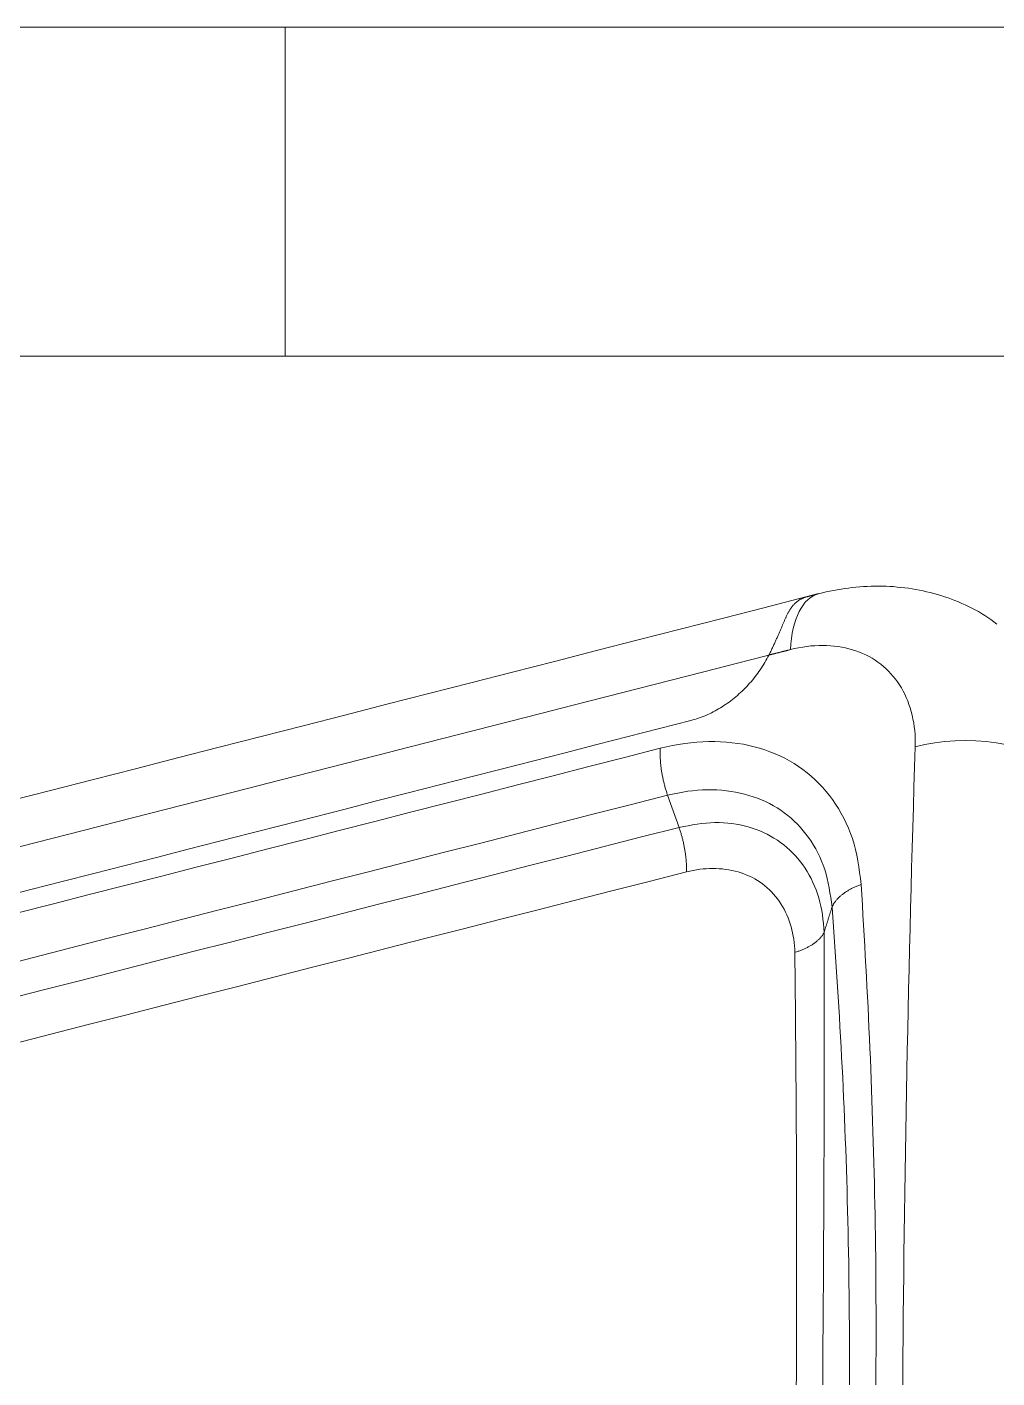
# Model space of a CAD drawing. Header units: inches. Extents: x 0 to 40, y 35.9 to 64.1.
# Drawn here: x 20.619 to 22.603, y 61.377 to 64.141 of the extents above; entities that cross this region are included whole.
import ezdxf

# ---------------------------------------------------------------- set-up
doc = ezdxf.new("R2010")
doc.units = ezdxf.units.IN
doc.header["$MEASUREMENT"] = 0
doc.layers.add('2', color=7, linetype='Continuous')

# ---------------------------------------------------------------- blocks, each defined once
blk = doc.blocks.new('block 1078')
at = {"layer": '2', "color": 7, "lineweight": 18, "true_color": 0xffffff}
blk.add_lwpolyline([(21.9525, 62.5036), (21.9291, 62.5695)], dxfattribs=at)
blk = doc.blocks.new('block 1163')
at = {"layer": '2', "color": 80, "lineweight": 18, "true_color": 0x3fff00}
blk.add_open_spline([(21.977, 62.7223), (20.6052, 62.3709), (19.2334, 62.0196), (17.8618, 61.6682)], degree=3, dxfattribs=at)
blk = doc.blocks.new('block 1164')
at = {"layer": '2', "color": 80, "lineweight": 18, "true_color": 0x3fff00}
blk.add_open_spline([(22.1363, 62.8561), (20.7138, 62.4919), (19.2914, 62.1277), (17.8691, 61.7635)], degree=3, dxfattribs=at)
blk = doc.blocks.new('block 1168')
at = {"layer": '2', "color": 7, "lineweight": 18, "true_color": 0xffffff}
blk.add_open_spline([(22.7367, 62.624), (22.6729, 62.6771), (22.5394, 62.6968), (22.4357, 62.6684)], degree=3, dxfattribs=at)
blk = doc.blocks.new('block 1191')
at = {"layer": '2', "color": 7, "lineweight": 18, "true_color": 0xffffff}
blk.add_open_spline([(22.4357, 62.6684), (22.4077, 61.7892), (22.401, 60.8926), (22.4157, 59.9806)], degree=3, dxfattribs=at)
blk = doc.blocks.new('block 1192')
at = {"layer": '2', "color": 7, "lineweight": 18, "true_color": 0xffffff}
blk.add_open_spline([(22.2379, 62.9816), (22.2054, 62.9733), (22.1838, 62.9306), (22.1804, 62.8674)], degree=3, dxfattribs=at)
blk = doc.blocks.new('block 1199')
at = {"layer": '2', "color": 7, "lineweight": 18, "true_color": 0xffffff}
blk.add_open_spline([(21.977, 62.7223), (20.6052, 62.3709), (19.2334, 62.0196), (17.8618, 61.6682)], degree=3, dxfattribs=at)
blk = doc.blocks.new('block 1589')
at = {"layer": '2', "color": 7, "lineweight": 18, "true_color": 0xffffff}
blk.add_lwpolyline([(22.6026, 62.9196), (22.5967, 62.9243), (22.5906, 62.9288), (22.5844, 62.9331), (22.5781, 62.9373), (22.5716, 62.9413), (22.5651, 62.9451), (22.5585, 62.9487), (22.5517, 62.9522), (22.5449, 62.9556), (22.538, 62.9588), (22.531, 62.9618), (22.524, 62.9648), (22.517, 62.9676), (22.5099, 62.9704), (22.5028, 62.973), (22.4956, 62.9754), (22.4884, 62.9778), (22.4811, 62.98), (22.4738, 62.9821), (22.4665, 62.984), (22.4591, 62.9858), (22.4517, 62.9875), (22.4442, 62.989), (22.4368, 62.9904), (22.4292, 62.9917), (22.4217, 62.9928), (22.4141, 62.9938), (22.4065, 62.9947), (22.3989, 62.9954), (22.3913, 62.9961), (22.3836, 62.9965), (22.376, 62.9969), (22.3683, 62.9971), (22.3606, 62.9972), (22.353, 62.9972), (22.3453, 62.997), (22.3376, 62.9967), (22.3299, 62.9963), (22.3222, 62.9957), (22.3145, 62.9951), (22.3069, 62.9943), (22.2992, 62.9933), (22.2915, 62.9923), (22.2839, 62.9912), (22.2763, 62.9899), (22.2686, 62.9885), (22.261, 62.9869), (22.2534, 62.9853), (22.2457, 62.9835), (22.2381, 62.9816)], dxfattribs=at)
blk = doc.blocks.new('block 1590')
at = {"layer": '2', "color": 7, "lineweight": 18, "true_color": 0xffffff}
blk.add_lwpolyline([(22.2379, 62.9816), (22.2374, 62.9815), (22.2369, 62.9813), (22.2363, 62.9812), (22.2358, 62.9811), (22.2353, 62.9809), (22.2347, 62.9808), (22.2342, 62.9807), (22.2337, 62.9805), (22.2332, 62.9804), (22.2327, 62.9803), (22.2322, 62.9801), (22.2316, 62.98), (22.2311, 62.9799), (22.2306, 62.9797), (22.2301, 62.9796), (22.2296, 62.9795), (22.2291, 62.9793), (22.2285, 62.9792), (22.228, 62.9791), (22.2275, 62.9789), (22.227, 62.9788), (22.2264, 62.9787), (22.2259, 62.9786), (22.2254, 62.9784), (22.2249, 62.9783), (22.2244, 62.9782), (22.2239, 62.978), (22.2233, 62.9779), (22.2228, 62.9778), (22.2223, 62.9776), (22.2218, 62.9775), (22.2213, 62.9773), (22.2207, 62.9772), (22.2202, 62.9771), (22.2197, 62.9769), (22.2192, 62.9768), (22.2187, 62.9767), (22.2181, 62.9766), (22.2176, 62.9764), (22.2171, 62.9763), (22.2166, 62.9762), (22.2161, 62.976), (22.2156, 62.9759), (22.215, 62.9758), (22.2145, 62.9756), (22.214, 62.9755), (22.2135, 62.9753), (22.2129, 62.9752), (22.2124, 62.9751), (22.2119, 62.975)], dxfattribs=at)
blk = doc.blocks.new('block 1615')
at = {"layer": '2', "color": 80, "lineweight": 18, "true_color": 0x3fff00}
blk.add_lwpolyline([(22.2119, 62.975), (22.1262, 62.953), (22.0405, 62.931), (21.9548, 62.9091), (21.8691, 62.8872), (21.7834, 62.8652), (21.6977, 62.8432), (21.612, 62.8213), (21.5263, 62.7993), (21.4406, 62.7774), (21.3548, 62.7554), (21.2692, 62.7335), (21.1834, 62.7115), (21.0977, 62.6896), (21.012, 62.6676), (20.9263, 62.6457), (20.8406, 62.6237), (20.7549, 62.6018), (20.6692, 62.5798), (20.5835, 62.5579)], dxfattribs=at)
blk = doc.blocks.new('block 1628')
at = {"layer": '2', "color": 80, "lineweight": 18, "true_color": 0x3fff00}
blk.add_lwpolyline([(22.1363, 62.8561), (22.1344, 62.8523), (22.1323, 62.8485), (22.1302, 62.8447), (22.128, 62.8409), (22.1258, 62.8372), (22.1235, 62.8335), (22.1211, 62.8298), (22.1186, 62.8262), (22.1161, 62.8226), (22.1136, 62.819), (22.1109, 62.8155), (22.1082, 62.812), (22.1055, 62.8085), (22.1027, 62.8051), (22.0998, 62.8017), (22.0969, 62.7984), (22.0939, 62.7951), (22.0909, 62.7919), (22.0879, 62.7887), (22.0848, 62.7856), (22.0816, 62.7825), (22.0784, 62.7795), (22.0752, 62.7765), (22.0719, 62.7737), (22.0686, 62.7708), (22.0652, 62.768), (22.0618, 62.7653), (22.0584, 62.7627), (22.055, 62.7601), (22.0514, 62.7576), (22.0479, 62.7551), (22.0443, 62.7527), (22.0408, 62.7504), (22.0371, 62.7482), (22.0335, 62.746), (22.0299, 62.7439), (22.0262, 62.7418), (22.0225, 62.7399), (22.0187, 62.738), (22.015, 62.7362), (22.0112, 62.7344), (22.0075, 62.7328), (22.0037, 62.7312), (21.9999, 62.7297), (21.9961, 62.7282), (21.9923, 62.7269), (21.9885, 62.7256), (21.9846, 62.7244), (21.9808, 62.7233), (21.977, 62.7223)], dxfattribs=at)
blk = doc.blocks.new('block 1629')
at = {"layer": '2', "color": 80, "lineweight": 18, "true_color": 0x3fff00}
blk.add_lwpolyline([(22.1363, 62.8561), (22.1373, 62.8579), (22.1381, 62.8597), (22.1391, 62.8616), (22.14, 62.8634), (22.1408, 62.8652), (22.1417, 62.867), (22.1426, 62.8688), (22.1434, 62.8706), (22.1443, 62.8724), (22.1451, 62.8741), (22.1459, 62.8759), (22.1468, 62.8777), (22.1476, 62.8794), (22.1483, 62.8812), (22.1491, 62.8829), (22.1499, 62.8846), (22.1507, 62.8863), (22.1515, 62.888), (22.1522, 62.8897), (22.153, 62.8914), (22.1537, 62.893), (22.1544, 62.8947), (22.1552, 62.8964), (22.1559, 62.898), (22.1566, 62.8996), (22.1573, 62.9012), (22.158, 62.9028), (22.1586, 62.9044), (22.1593, 62.9059), (22.16, 62.9075), (22.1606, 62.909), (22.1613, 62.9106), (22.162, 62.9121), (22.1626, 62.9136), (22.1632, 62.9151), (22.1638, 62.9165), (22.1645, 62.918), (22.1651, 62.9194), (22.1657, 62.9208), (22.1663, 62.9222), (22.1669, 62.9236), (22.1675, 62.925), (22.1681, 62.9263), (22.1686, 62.9276), (22.1692, 62.929), (22.1697, 62.9303), (22.1703, 62.9315), (22.1708, 62.9328), (22.1714, 62.934), (22.1719, 62.9352)], dxfattribs=at)
blk = doc.blocks.new('block 1647')
at = {"layer": '2', "color": 7, "lineweight": 18, "true_color": 0xffffff}
blk.add_lwpolyline([(22.1894, 62.2477), (22.1911, 62.2483), (22.1929, 62.2488), (22.1946, 62.2494), (22.1963, 62.25), (22.1979, 62.2506), (22.1996, 62.2512), (22.2012, 62.2518), (22.2028, 62.2525), (22.2045, 62.2531), (22.2061, 62.2538), (22.2076, 62.2545), (22.2092, 62.2552), (22.2107, 62.2559), (22.2122, 62.2566), (22.2137, 62.2574), (22.2151, 62.2581), (22.2166, 62.2589), (22.218, 62.2596), (22.2194, 62.2604), (22.2208, 62.2612), (22.2221, 62.262), (22.2235, 62.2628), (22.2248, 62.2636), (22.2261, 62.2645), (22.2273, 62.2653), (22.2285, 62.2662), (22.2298, 62.267), (22.2309, 62.2679), (22.2321, 62.2688), (22.2332, 62.2697), (22.2343, 62.2705), (22.2353, 62.2714), (22.2364, 62.2723), (22.2374, 62.2733), (22.2384, 62.2742), (22.2393, 62.2751), (22.2402, 62.276), (22.2411, 62.2769), (22.2419, 62.2779), (22.2428, 62.2788), (22.2436, 62.2798), (22.2443, 62.2807), (22.2451, 62.2817), (22.2457, 62.2826), (22.2464, 62.2836), (22.247, 62.2845), (22.2476, 62.2855), (22.2481, 62.2865), (22.2486, 62.2874), (22.2491, 62.2884)], dxfattribs=at)
blk = doc.blocks.new('block 1683')
at = {"layer": '2', "color": 7, "lineweight": 18, "true_color": 0xffffff}
blk.add_lwpolyline([(22.325, 62.3869), (22.3233, 62.3862), (22.3215, 62.3856), (22.3198, 62.3849), (22.3181, 62.3842), (22.3165, 62.3835), (22.3148, 62.3828), (22.3131, 62.3821), (22.3115, 62.3813), (22.3099, 62.3806), (22.3083, 62.3798), (22.3067, 62.379), (22.3051, 62.3782), (22.3036, 62.3774), (22.3021, 62.3765), (22.3006, 62.3757), (22.2991, 62.3748), (22.2977, 62.374), (22.2962, 62.3731), (22.2948, 62.3722), (22.2934, 62.3712), (22.292, 62.3703), (22.2907, 62.3694), (22.2894, 62.3685), (22.2881, 62.3675), (22.2869, 62.3665), (22.2857, 62.3656), (22.2845, 62.3646), (22.2833, 62.3636), (22.2822, 62.3626), (22.2811, 62.3616), (22.2799, 62.3606), (22.2789, 62.3596), (22.2779, 62.3585), (22.2769, 62.3575), (22.276, 62.3565), (22.275, 62.3554), (22.2741, 62.3544), (22.2733, 62.3533), (22.2724, 62.3522), (22.2716, 62.3512), (22.2709, 62.3501), (22.2702, 62.349), (22.2695, 62.348), (22.2688, 62.3469), (22.2682, 62.3458), (22.2676, 62.3447), (22.267, 62.3437), (22.2665, 62.3426), (22.266, 62.3415), (22.2655, 62.3404)], dxfattribs=at)
blk = doc.blocks.new('block 1712')
at = {"layer": '2', "color": 7, "lineweight": 18, "true_color": 0xffffff}
blk.add_lwpolyline([(22.2491, 62.2884), (22.2485, 62.2976), (22.2478, 62.3067), (22.2469, 62.3158), (22.2458, 62.3248), (22.2445, 62.3336), (22.2427, 62.3423), (22.2406, 62.3508), (22.2383, 62.3592), (22.2357, 62.3674), (22.2328, 62.3755), (22.2297, 62.3834), (22.2263, 62.3911), (22.2227, 62.3987), (22.2188, 62.406), (22.2147, 62.4132), (22.2103, 62.4201), (22.2056, 62.4269), (22.2007, 62.4334), (22.1956, 62.4397), (22.1903, 62.4458), (22.1847, 62.4516), (22.1789, 62.4572), (22.1729, 62.4626), (22.1667, 62.4677), (22.1603, 62.4726), (22.1537, 62.4772), (22.1468, 62.4815), (22.1398, 62.4856), (22.1326, 62.4894), (22.1252, 62.4929), (22.1177, 62.4962), (22.11, 62.4992), (22.1021, 62.502), (22.0941, 62.5045), (22.086, 62.5067), (22.0777, 62.5086), (22.0693, 62.5102), (22.0608, 62.5115), (22.0522, 62.5125), (22.0434, 62.5132), (22.0346, 62.5135), (22.0257, 62.5134), (22.0167, 62.513), (22.0077, 62.5123), (21.9986, 62.5113), (21.9894, 62.51), (21.9802, 62.5086), (21.971, 62.507), (21.9617, 62.5053), (21.9525, 62.5036)], dxfattribs=at)
blk = doc.blocks.new('block 1717')
at = {"layer": '2', "color": 7, "lineweight": 18, "true_color": 0xffffff}
blk.add_lwpolyline([(22.2452, 61.2222), (22.2453, 61.2435), (22.2455, 61.2647), (22.2457, 61.2859), (22.2459, 61.3071), (22.246, 61.3283), (22.2462, 61.3496), (22.2464, 61.3708), (22.2465, 61.392), (22.2467, 61.4132), (22.2469, 61.4345), (22.247, 61.4557), (22.2472, 61.4769), (22.2474, 61.4982), (22.2475, 61.5194), (22.2476, 61.5407), (22.2478, 61.5619), (22.2479, 61.5832), (22.248, 61.6045), (22.2482, 61.6257), (22.2483, 61.647), (22.2484, 61.6683), (22.2485, 61.6896), (22.2486, 61.7109), (22.2487, 61.7322), (22.2488, 61.7535), (22.2489, 61.7748), (22.2489, 61.7962), (22.249, 61.8175), (22.2491, 61.8388), (22.2491, 61.8602), (22.2492, 61.8816), (22.2492, 61.9029), (22.2492, 61.9243), (22.2493, 61.9457), (22.2493, 61.9671), (22.2493, 61.9885), (22.2493, 62.0099), (22.2493, 62.0313), (22.2493, 62.0527), (22.2493, 62.0741), (22.2493, 62.0955), (22.2493, 62.1169), (22.2493, 62.1384), (22.2492, 62.1598), (22.2492, 62.1812), (22.2492, 62.2027), (22.2492, 62.2241), (22.2492, 62.2455), (22.2491, 62.267), (22.2491, 62.2884)], dxfattribs=at)
blk = doc.blocks.new('block 1736')
at = {"layer": '2', "color": 7, "lineweight": 18, "true_color": 0xffffff}
blk.add_lwpolyline([(22.2491, 62.2884), (22.2494, 62.2894), (22.2497, 62.2905), (22.2501, 62.2915), (22.2504, 62.2926), (22.2507, 62.2936), (22.251, 62.2946), (22.2514, 62.2957), (22.2517, 62.2967), (22.252, 62.2978), (22.2524, 62.2988), (22.2527, 62.2998), (22.253, 62.3009), (22.2534, 62.3019), (22.2537, 62.303), (22.254, 62.304), (22.2544, 62.3051), (22.2547, 62.3061), (22.255, 62.3071), (22.2553, 62.3082), (22.2557, 62.3092), (22.256, 62.3103), (22.2563, 62.3113), (22.2566, 62.3123), (22.257, 62.3134), (22.2573, 62.3144), (22.2576, 62.3155), (22.2579, 62.3165), (22.2583, 62.3175), (22.2586, 62.3186), (22.2589, 62.3196), (22.2592, 62.3207), (22.2596, 62.3217), (22.2599, 62.3227), (22.2602, 62.3238), (22.2606, 62.3248), (22.2609, 62.3259), (22.2612, 62.3269), (22.2616, 62.3279), (22.2619, 62.329), (22.2622, 62.33), (22.2626, 62.3311), (22.2629, 62.3321), (22.2632, 62.3331), (22.2635, 62.3342), (22.2639, 62.3352), (22.2642, 62.3363), (22.2645, 62.3373), (22.2648, 62.3383), (22.2652, 62.3394), (22.2655, 62.3404)], dxfattribs=at)
blk = doc.blocks.new('block 1756')
at = {"layer": '2', "color": 7, "lineweight": 18, "true_color": 0xffffff}
blk.add_lwpolyline([(22.4357, 62.6684), (22.4358, 62.6768), (22.4357, 62.6852), (22.4353, 62.6934), (22.4347, 62.7016), (22.4337, 62.7096), (22.4326, 62.7175), (22.4311, 62.7253), (22.4294, 62.733), (22.4275, 62.7405), (22.4253, 62.7479), (22.4229, 62.7551), (22.4203, 62.7622), (22.4174, 62.7691), (22.4142, 62.7759), (22.4109, 62.7824), (22.4073, 62.7888), (22.4035, 62.7951), (22.3995, 62.8011), (22.3952, 62.8069), (22.3907, 62.8125), (22.386, 62.818), (22.3811, 62.8232), (22.376, 62.8281), (22.3707, 62.8329), (22.3652, 62.8374), (22.3595, 62.8417), (22.3535, 62.8457), (22.3474, 62.8495), (22.3412, 62.853), (22.3347, 62.8563), (22.3281, 62.8594), (22.3214, 62.8622), (22.3145, 62.8647), (22.3074, 62.867), (22.3002, 62.869), (22.2929, 62.8708), (22.2854, 62.8723), (22.2779, 62.8735), (22.2702, 62.8745), (22.2624, 62.8752), (22.2545, 62.8756), (22.2466, 62.8758), (22.2385, 62.8757), (22.2304, 62.8753), (22.2222, 62.8747), (22.2139, 62.8738), (22.2056, 62.8726), (22.1972, 62.8711), (22.1888, 62.8694), (22.1804, 62.8674)], dxfattribs=at)
blk = doc.blocks.new('block 1779')
at = {"layer": '2', "color": 7, "lineweight": 18, "true_color": 0xffffff}
blk.add_lwpolyline([(21.9525, 62.5036), (21.876, 62.4841), (21.7995, 62.4645), (21.723, 62.4449), (21.6465, 62.4254), (21.5701, 62.4058), (21.4935, 62.3862), (21.4171, 62.3666), (21.3406, 62.3471), (21.2641, 62.3275), (21.1876, 62.3079), (21.1111, 62.2884), (21.0347, 62.2688), (20.9582, 62.2493), (20.8817, 62.2297), (20.8052, 62.2101), (20.7287, 62.1906), (20.6522, 62.171), (20.5757, 62.1514)], dxfattribs=at)
blk = doc.blocks.new('block 1781')
at = {"layer": '2', "color": 7, "lineweight": 18, "true_color": 0xffffff}
blk.add_lwpolyline([(22.2655, 62.3404), (22.267, 62.3201), (22.2684, 62.2998), (22.2699, 62.2795), (22.2713, 62.2592), (22.2727, 62.2389), (22.2741, 62.2185), (22.2755, 62.1981), (22.2768, 62.1776), (22.2781, 62.1572), (22.2794, 62.1366), (22.2806, 62.1161), (22.2818, 62.0955), (22.2829, 62.0748), (22.2841, 62.0541), (22.2852, 62.0334), (22.2862, 62.0127), (22.2873, 61.9919), (22.2883, 61.9711), (22.2892, 61.9503), (22.2901, 61.9295), (22.291, 61.9086), (22.2919, 61.8877), (22.2927, 61.8668), (22.2935, 61.8458), (22.2942, 61.8248), (22.2949, 61.8038), (22.2956, 61.7828), (22.2962, 61.7617), (22.2968, 61.7406), (22.2974, 61.7194), (22.2979, 61.6983), (22.2984, 61.6771), (22.2988, 61.6559), (22.2992, 61.6346), (22.2996, 61.6133), (22.2999, 61.592), (22.3002, 61.5707), (22.3005, 61.5494), (22.3007, 61.528), (22.3009, 61.5066), (22.301, 61.4852), (22.3012, 61.4638), (22.3012, 61.4423), (22.3012, 61.4208), (22.3012, 61.3993), (22.3012, 61.3778), (22.3011, 61.3562), (22.301, 61.3346), (22.3008, 61.313), (22.3007, 61.2914)], dxfattribs=at)
blk = doc.blocks.new('block 1783')
at = {"layer": '2', "color": 7, "lineweight": 18, "true_color": 0xffffff}
blk.add_lwpolyline([(21.977, 62.7223), (21.9808, 62.7233), (21.9846, 62.7244), (21.9885, 62.7256), (21.9923, 62.7269), (21.9961, 62.7282), (21.9999, 62.7297), (22.0037, 62.7312), (22.0075, 62.7328), (22.0112, 62.7344), (22.015, 62.7362), (22.0187, 62.738), (22.0225, 62.7399), (22.0262, 62.7418), (22.0299, 62.7439), (22.0335, 62.746), (22.0371, 62.7482), (22.0408, 62.7504), (22.0443, 62.7527), (22.0479, 62.7551), (22.0514, 62.7576), (22.055, 62.7601), (22.0584, 62.7627), (22.0618, 62.7653), (22.0652, 62.768), (22.0686, 62.7708), (22.0719, 62.7737), (22.0752, 62.7765), (22.0784, 62.7795), (22.0816, 62.7825), (22.0848, 62.7856), (22.0879, 62.7887), (22.0909, 62.7919), (22.0939, 62.7951), (22.0969, 62.7984), (22.0998, 62.8017), (22.1027, 62.8051), (22.1055, 62.8085), (22.1082, 62.812), (22.1109, 62.8155), (22.1136, 62.819), (22.1161, 62.8226), (22.1186, 62.8262), (22.1211, 62.8298), (22.1235, 62.8335), (22.1258, 62.8372), (22.128, 62.8409), (22.1302, 62.8447), (22.1323, 62.8485), (22.1344, 62.8523), (22.1363, 62.8561)], dxfattribs=at)
blk = doc.blocks.new('block 1784')
at = {"layer": '2', "color": 7, "lineweight": 18, "true_color": 0xffffff}
blk.add_lwpolyline([(21.9139, 62.6654), (21.9266, 62.6681), (21.9392, 62.6708), (21.9517, 62.6732), (21.9642, 62.6753), (21.9767, 62.6769), (21.989, 62.6781), (22.0013, 62.6788), (22.0135, 62.6792), (22.0256, 62.6791), (22.0376, 62.6787), (22.0494, 62.678), (22.0611, 62.6768), (22.0727, 62.6753), (22.0841, 62.6735), (22.0954, 62.6712), (22.1065, 62.6686), (22.1174, 62.6656), (22.1281, 62.6622), (22.1386, 62.6584), (22.1489, 62.6543), (22.159, 62.6498), (22.1688, 62.6449), (22.1784, 62.6396), (22.1878, 62.6341), (22.1969, 62.6281), (22.2058, 62.6219), (22.2144, 62.6153), (22.2227, 62.6084), (22.2308, 62.6012), (22.2385, 62.5936), (22.246, 62.5858), (22.2531, 62.5776), (22.26, 62.5691), (22.2665, 62.5603), (22.2727, 62.5512), (22.2785, 62.5419), (22.2841, 62.5322), (22.2894, 62.5224), (22.2944, 62.5123), (22.299, 62.502), (22.3033, 62.4914), (22.3071, 62.4806), (22.3106, 62.4695), (22.3136, 62.4582), (22.3162, 62.4467), (22.3184, 62.4349), (22.3203, 62.4231), (22.322, 62.4111), (22.3235, 62.399), (22.325, 62.3869)], dxfattribs=at)
blk = doc.blocks.new('block 1787')
at = {"layer": '2', "color": 7, "lineweight": 18, "true_color": 0xffffff}
blk.add_lwpolyline([(21.9678, 62.4126), (21.8913, 62.3931), (21.8148, 62.3736), (21.7383, 62.354), (21.6618, 62.3345), (21.5853, 62.315), (21.5088, 62.2954), (21.4323, 62.2759), (21.3558, 62.2564), (21.2793, 62.2368), (21.2028, 62.2173), (21.1263, 62.1978), (21.0498, 62.1782), (20.9733, 62.1587), (20.8968, 62.1392), (20.8203, 62.1196), (20.7439, 62.1001), (20.6673, 62.0806), (20.5909, 62.061)], dxfattribs=at)
blk = doc.blocks.new('block 1789')
at = {"layer": '2', "color": 7, "lineweight": 18, "true_color": 0xffffff}
blk.add_lwpolyline([(22.1804, 62.8674), (22.1795, 62.8671), (22.1786, 62.8669), (22.1777, 62.8667), (22.1768, 62.8664), (22.1759, 62.8662), (22.175, 62.866), (22.1742, 62.8658), (22.1733, 62.8656), (22.1724, 62.8653), (22.1715, 62.8651), (22.1707, 62.8649), (22.1698, 62.8647), (22.1689, 62.8644), (22.168, 62.8642), (22.1671, 62.864), (22.1663, 62.8637), (22.1654, 62.8635), (22.1645, 62.8633), (22.1636, 62.8631), (22.1627, 62.8628), (22.1619, 62.8626), (22.161, 62.8624), (22.1601, 62.8622), (22.1592, 62.862), (22.1583, 62.8617), (22.1575, 62.8615), (22.1566, 62.8613), (22.1557, 62.861), (22.1548, 62.8608), (22.1539, 62.8606), (22.1531, 62.8604), (22.1522, 62.8601), (22.1513, 62.8599), (22.1504, 62.8597), (22.1496, 62.8595), (22.1487, 62.8592), (22.1478, 62.859), (22.1469, 62.8588), (22.146, 62.8586), (22.1451, 62.8584), (22.1442, 62.8581), (22.1434, 62.8579), (22.1425, 62.8577), (22.1416, 62.8574), (22.1407, 62.8572), (22.1398, 62.857), (22.139, 62.8568), (22.1381, 62.8565), (22.1372, 62.8563), (22.1363, 62.8561)], dxfattribs=at)
blk = doc.blocks.new('block 1792')
at = {"layer": '2', "color": 7, "lineweight": 18, "true_color": 0xffffff}
blk.add_lwpolyline([(21.9678, 62.4126), (21.9679, 62.4143), (21.9679, 62.416), (21.9679, 62.4177), (21.9679, 62.4195), (21.9679, 62.4212), (21.9678, 62.423), (21.9678, 62.4247), (21.9677, 62.4265), (21.9676, 62.4283), (21.9675, 62.4301), (21.9674, 62.4318), (21.9673, 62.4337), (21.9671, 62.4355), (21.967, 62.4373), (21.9668, 62.4391), (21.9666, 62.4409), (21.9664, 62.4428), (21.9662, 62.4446), (21.966, 62.4465), (21.9658, 62.4483), (21.9655, 62.4501), (21.9652, 62.452), (21.965, 62.4539), (21.9647, 62.4557), (21.9643, 62.4576), (21.964, 62.4594), (21.9637, 62.4613), (21.9633, 62.4632), (21.963, 62.465), (21.9626, 62.4669), (21.9622, 62.4688), (21.9618, 62.4706), (21.9614, 62.4725), (21.961, 62.4744), (21.9606, 62.4762), (21.9601, 62.4781), (21.9596, 62.4799), (21.9591, 62.4818), (21.9587, 62.4836), (21.9581, 62.4855), (21.9577, 62.4873), (21.9571, 62.4892), (21.9566, 62.491), (21.956, 62.4928), (21.9555, 62.4946), (21.9549, 62.4964), (21.9543, 62.4983), (21.9537, 62.5), (21.9531, 62.5018), (21.9525, 62.5036)], dxfattribs=at)
blk = doc.blocks.new('block 1805')
at = {"layer": '2', "color": 7, "lineweight": 18, "true_color": 0xffffff}
blk.add_lwpolyline([(20.6002, 62.3286), (20.6731, 62.3473), (20.7461, 62.366), (20.8191, 62.3847), (20.8921, 62.4034), (20.9651, 62.4221), (21.0381, 62.4408), (21.1111, 62.4595), (21.1841, 62.4783), (21.2571, 62.497), (21.33, 62.5157), (21.403, 62.5344), (21.476, 62.5531), (21.549, 62.5718), (21.622, 62.5905), (21.695, 62.6092), (21.768, 62.6279), (21.841, 62.6466), (21.9139, 62.6654)], dxfattribs=at)
blk = doc.blocks.new('block 1808')
at = {"layer": '2', "color": 7, "lineweight": 18, "true_color": 0xffffff}
blk.add_lwpolyline([(22.1913, 61.1919), (22.1915, 61.2129), (22.1917, 61.2338), (22.1918, 61.2548), (22.1919, 61.2757), (22.1921, 61.2967), (22.1922, 61.3177), (22.1923, 61.3387), (22.1924, 61.3596), (22.1925, 61.3806), (22.1926, 61.4016), (22.1927, 61.4227), (22.1928, 61.4437), (22.1928, 61.4647), (22.1929, 61.4857), (22.1929, 61.5068), (22.193, 61.5278), (22.193, 61.5489), (22.193, 61.57), (22.193, 61.591), (22.193, 61.6121), (22.193, 61.6332), (22.193, 61.6543), (22.193, 61.6754), (22.193, 61.6965), (22.193, 61.7176), (22.1929, 61.7387), (22.1929, 61.7598), (22.1928, 61.781), (22.1928, 61.8021), (22.1927, 61.8233), (22.1926, 61.8444), (22.1925, 61.8656), (22.1924, 61.8867), (22.1923, 61.9079), (22.1922, 61.9291), (22.192, 61.9503), (22.1919, 61.9715), (22.1918, 61.9927), (22.1916, 62.0139), (22.1914, 62.0351), (22.1913, 62.0564), (22.1911, 62.0776), (22.1909, 62.0988), (22.1907, 62.1201), (22.1905, 62.1414), (22.1903, 62.1626), (22.1901, 62.1839), (22.1899, 62.2052), (22.1897, 62.2265), (22.1894, 62.2477)], dxfattribs=at)
blk = doc.blocks.new('block 1811')
at = {"layer": '2', "color": 7, "lineweight": 18, "true_color": 0xffffff}
blk.add_lwpolyline([(22.1894, 62.2477), (22.1892, 62.2546), (22.1887, 62.2614), (22.1881, 62.2681), (22.1872, 62.2747), (22.1862, 62.2812), (22.1849, 62.2876), (22.1834, 62.294), (22.1817, 62.3002), (22.1798, 62.3064), (22.1778, 62.3125), (22.1755, 62.3186), (22.1729, 62.3245), (22.1702, 62.3304), (22.1673, 62.3362), (22.1641, 62.3418), (22.1608, 62.3473), (22.1573, 62.3525), (22.1537, 62.3576), (22.1499, 62.3625), (22.1459, 62.3672), (22.1417, 62.3717), (22.1374, 62.376), (22.1329, 62.3802), (22.1282, 62.3841), (22.1233, 62.3879), (22.1183, 62.3915), (22.1132, 62.3948), (22.1079, 62.398), (22.1025, 62.4009), (22.0969, 62.4036), (22.0912, 62.4061), (22.0854, 62.4085), (22.0794, 62.4105), (22.0733, 62.4124), (22.0671, 62.4141), (22.0607, 62.4155), (22.0542, 62.4167), (22.0477, 62.4177), (22.0412, 62.4185), (22.0347, 62.4191), (22.0281, 62.4194), (22.0215, 62.4195), (22.0149, 62.4194), (22.0083, 62.4191), (22.0016, 62.4186), (21.9949, 62.4178), (21.9882, 62.4168), (21.9814, 62.4157), (21.9746, 62.4142), (21.9678, 62.4126)], dxfattribs=at)
blk = doc.blocks.new('block 1815')
at = {"layer": '2', "color": 7, "lineweight": 18, "true_color": 0xffffff}
blk.add_lwpolyline([(21.9139, 62.6654), (21.9139, 62.6637), (21.9138, 62.6619), (21.9138, 62.6602), (21.9137, 62.6584), (21.9137, 62.6566), (21.9137, 62.6548), (21.9137, 62.653), (21.9138, 62.6511), (21.9138, 62.6493), (21.9139, 62.6474), (21.914, 62.6455), (21.9141, 62.6436), (21.9143, 62.6417), (21.9144, 62.6398), (21.9145, 62.6378), (21.9147, 62.6359), (21.9149, 62.634), (21.9151, 62.632), (21.9153, 62.63), (21.9156, 62.6281), (21.9158, 62.6261), (21.916, 62.6241), (21.9163, 62.6222), (21.9166, 62.6202), (21.9169, 62.6182), (21.9172, 62.6162), (21.9176, 62.6142), (21.9179, 62.6122), (21.9183, 62.6102), (21.9187, 62.6082), (21.9191, 62.6062), (21.9195, 62.6042), (21.9199, 62.6022), (21.9204, 62.6002), (21.9208, 62.5982), (21.9213, 62.5963), (21.9218, 62.5943), (21.9222, 62.5923), (21.9228, 62.5904), (21.9233, 62.5884), (21.9238, 62.5865), (21.9243, 62.5845), (21.9249, 62.5826), (21.9255, 62.5807), (21.9261, 62.5788), (21.9267, 62.5769), (21.9273, 62.575), (21.9279, 62.5731), (21.9285, 62.5713), (21.9292, 62.5695)], dxfattribs=at)
blk = doc.blocks.new('block 1818')
at = {"layer": '2', "color": 7, "lineweight": 18, "true_color": 0xffffff}
blk.add_lwpolyline([(22.325, 62.3869), (22.3262, 62.366), (22.3275, 62.3451), (22.3287, 62.3242), (22.3299, 62.3033), (22.3311, 62.2824), (22.3323, 62.2615), (22.3335, 62.2405), (22.3347, 62.2196), (22.3358, 62.1986), (22.3369, 62.1777), (22.338, 62.1567), (22.3391, 62.1356), (22.3401, 62.1146), (22.3411, 62.0935), (22.3421, 62.0725), (22.343, 62.0513), (22.3439, 62.0302), (22.3448, 62.009), (22.3456, 61.9879), (22.3464, 61.9667), (22.3471, 61.9455), (22.3479, 61.9242), (22.3485, 61.903), (22.3492, 61.8817), (22.3499, 61.8604), (22.3505, 61.8391), (22.3511, 61.8177), (22.3516, 61.7964), (22.3521, 61.775), (22.3526, 61.7536), (22.3531, 61.7322), (22.3535, 61.7108), (22.3539, 61.6894), (22.3542, 61.6679), (22.3545, 61.6464), (22.3548, 61.6249), (22.355, 61.6033), (22.3552, 61.5818), (22.3553, 61.5602), (22.3554, 61.5386), (22.3555, 61.517), (22.3555, 61.4953), (22.3555, 61.4737), (22.3555, 61.452), (22.3555, 61.4303), (22.3554, 61.4086), (22.3554, 61.3869), (22.3553, 61.3652), (22.3552, 61.3435), (22.3551, 61.3218)], dxfattribs=at)
blk = doc.blocks.new('block 1829')
at = {"layer": '2', "color": 7, "lineweight": 18, "true_color": 0xffffff}
blk.add_lwpolyline([(20.5526, 62.2172), (20.6291, 62.2368), (20.7056, 62.2564), (20.7821, 62.2759), (20.8585, 62.2955), (20.935, 62.3151), (21.0115, 62.3346), (21.0879, 62.3542), (21.1644, 62.3738), (21.2409, 62.3933), (21.3174, 62.4129), (21.3938, 62.4325), (21.4703, 62.4521), (21.5468, 62.4716), (21.6232, 62.4912), (21.6997, 62.5108), (21.7762, 62.5303), (21.8527, 62.5499), (21.9292, 62.5695)], dxfattribs=at)
blk = doc.blocks.new('block 1834')
at = {"layer": '2', "color": 7, "lineweight": 18, "true_color": 0xffffff}
blk.add_lwpolyline([(21.9292, 62.5695), (21.9395, 62.5717), (21.9498, 62.5739), (21.96, 62.5758), (21.9703, 62.5775), (21.9804, 62.5787), (21.9905, 62.5796), (22.0006, 62.5802), (22.0105, 62.5805), (22.0204, 62.5805), (22.0302, 62.5801), (22.0399, 62.5795), (22.0495, 62.5785), (22.0589, 62.5773), (22.0683, 62.5757), (22.0775, 62.5738), (22.0866, 62.5716), (22.0955, 62.5691), (22.1042, 62.5663), (22.1129, 62.5632), (22.1213, 62.5599), (22.1295, 62.5562), (22.1376, 62.5522), (22.1455, 62.548), (22.1532, 62.5434), (22.1606, 62.5385), (22.1679, 62.5334), (22.1749, 62.528), (22.1818, 62.5223), (22.1883, 62.5163), (22.1947, 62.51), (22.2008, 62.5035), (22.2066, 62.4968), (22.2122, 62.4898), (22.2176, 62.4826), (22.2227, 62.4751), (22.2275, 62.4674), (22.2321, 62.4595), (22.2364, 62.4515), (22.2405, 62.4432), (22.2442, 62.4347), (22.2476, 62.426), (22.2507, 62.4171), (22.2534, 62.408), (22.2558, 62.3987), (22.2578, 62.3892), (22.2597, 62.3796), (22.2613, 62.3699), (22.2628, 62.3602), (22.2641, 62.3503), (22.2655, 62.3404)], dxfattribs=at)
blk = doc.blocks.new('block 1839')
at = {"layer": '2', "color": 7, "lineweight": 18, "true_color": 0xffffff}
blk.add_lwpolyline([(22.1719, 62.9352), (22.1714, 62.934), (22.1708, 62.9328), (22.1703, 62.9315), (22.1697, 62.9303), (22.1692, 62.929), (22.1686, 62.9276), (22.1681, 62.9263), (22.1675, 62.925), (22.1669, 62.9236), (22.1663, 62.9222), (22.1657, 62.9208), (22.1651, 62.9194), (22.1645, 62.918), (22.1638, 62.9165), (22.1632, 62.9151), (22.1626, 62.9136), (22.162, 62.9121), (22.1613, 62.9106), (22.1606, 62.909), (22.16, 62.9075), (22.1593, 62.9059), (22.1586, 62.9044), (22.158, 62.9028), (22.1573, 62.9012), (22.1566, 62.8996), (22.1559, 62.898), (22.1552, 62.8964), (22.1544, 62.8947), (22.1537, 62.893), (22.153, 62.8914), (22.1522, 62.8897), (22.1515, 62.888), (22.1507, 62.8863), (22.1499, 62.8846), (22.1491, 62.8829), (22.1483, 62.8812), (22.1476, 62.8794), (22.1468, 62.8777), (22.1459, 62.8759), (22.1451, 62.8741), (22.1443, 62.8724), (22.1434, 62.8706), (22.1426, 62.8688), (22.1417, 62.867), (22.1408, 62.8652), (22.14, 62.8634), (22.1391, 62.8616), (22.1381, 62.8597), (22.1373, 62.8579), (22.1363, 62.8561)], dxfattribs=at)
blk = doc.blocks.new('block 1849')
at = {"layer": '2', "color": 7, "lineweight": 18, "true_color": 0xffffff}
blk.add_lwpolyline([(22.212, 62.9746), (22.211, 62.9743), (22.21, 62.9741), (22.2091, 62.9737), (22.2081, 62.9734), (22.2072, 62.9731), (22.2062, 62.9727), (22.2053, 62.9723), (22.2043, 62.9719), (22.2034, 62.9715), (22.2024, 62.971), (22.2015, 62.9705), (22.2006, 62.97), (22.1997, 62.9695), (22.1988, 62.9689), (22.1979, 62.9684), (22.197, 62.9678), (22.1961, 62.9672), (22.1953, 62.9666), (22.1944, 62.9659), (22.1935, 62.9652), (22.1927, 62.9645), (22.1919, 62.9638), (22.191, 62.9631), (22.1902, 62.9623), (22.1894, 62.9615), (22.1886, 62.9608), (22.1878, 62.9599), (22.187, 62.9591), (22.1862, 62.9582), (22.1855, 62.9573), (22.1847, 62.9564), (22.1839, 62.9555), (22.1832, 62.9546), (22.1824, 62.9536), (22.1817, 62.9526), (22.181, 62.9516), (22.1803, 62.9506), (22.1796, 62.9495), (22.1789, 62.9484), (22.1782, 62.9473), (22.1775, 62.9462), (22.1769, 62.9451), (22.1762, 62.9439), (22.1756, 62.9428), (22.1749, 62.9416), (22.1743, 62.9403), (22.1737, 62.9391), (22.1731, 62.9378), (22.1725, 62.9365), (22.1719, 62.9352)], dxfattribs=at)
blk = doc.blocks.new('block 3710')
at = {"lineweight": 0}
blk.add_lwpolyline([(0.0118, 64.1411), (39.9933, 64.1411)], dxfattribs=at)
blk = doc.blocks.new('block 3711')
at = {"lineweight": 0}
blk.add_lwpolyline([(0.6849, 63.468), (39.3201, 63.468)], dxfattribs=at)
blk = doc.blocks.new('block 3720')
at = {"lineweight": 0}
blk.add_lwpolyline([(21.1468, 63.468), (21.1468, 64.1411)], dxfattribs=at)
blk = doc.blocks.new('block 3705')
for name in ['block 3710', 'block 3720', 'block 3711']:
    blk.add_blockref(name, (0, 0))

msp = doc.modelspace()

# ---------------------------------------------------------------- block references
msp.add_blockref('block 3705', (0, 0))
at = {"layer": '2'}
for name in ['block 1589', 'block 1615', 'block 1849', 'block 1192', 'block 1590', 'block 1629', 'block 1839', 'block 1164', 'block 1628', 'block 1783', 'block 1789', 'block 1756', 'block 1163', 'block 1199', 'block 1168', 'block 1805', 'block 1815', 'block 1784', 'block 1191', 'block 1834', 'block 1829', 'block 1078', 'block 1779', 'block 1712', 'block 1792', 'block 1787', 'block 1811', 'block 1683', 'block 1818', 'block 1736', 'block 1781', 'block 1647', 'block 1717', 'block 1808']:
    msp.add_blockref(name, (0, 0), dxfattribs=at)

doc.saveas('drawing.dxf')
